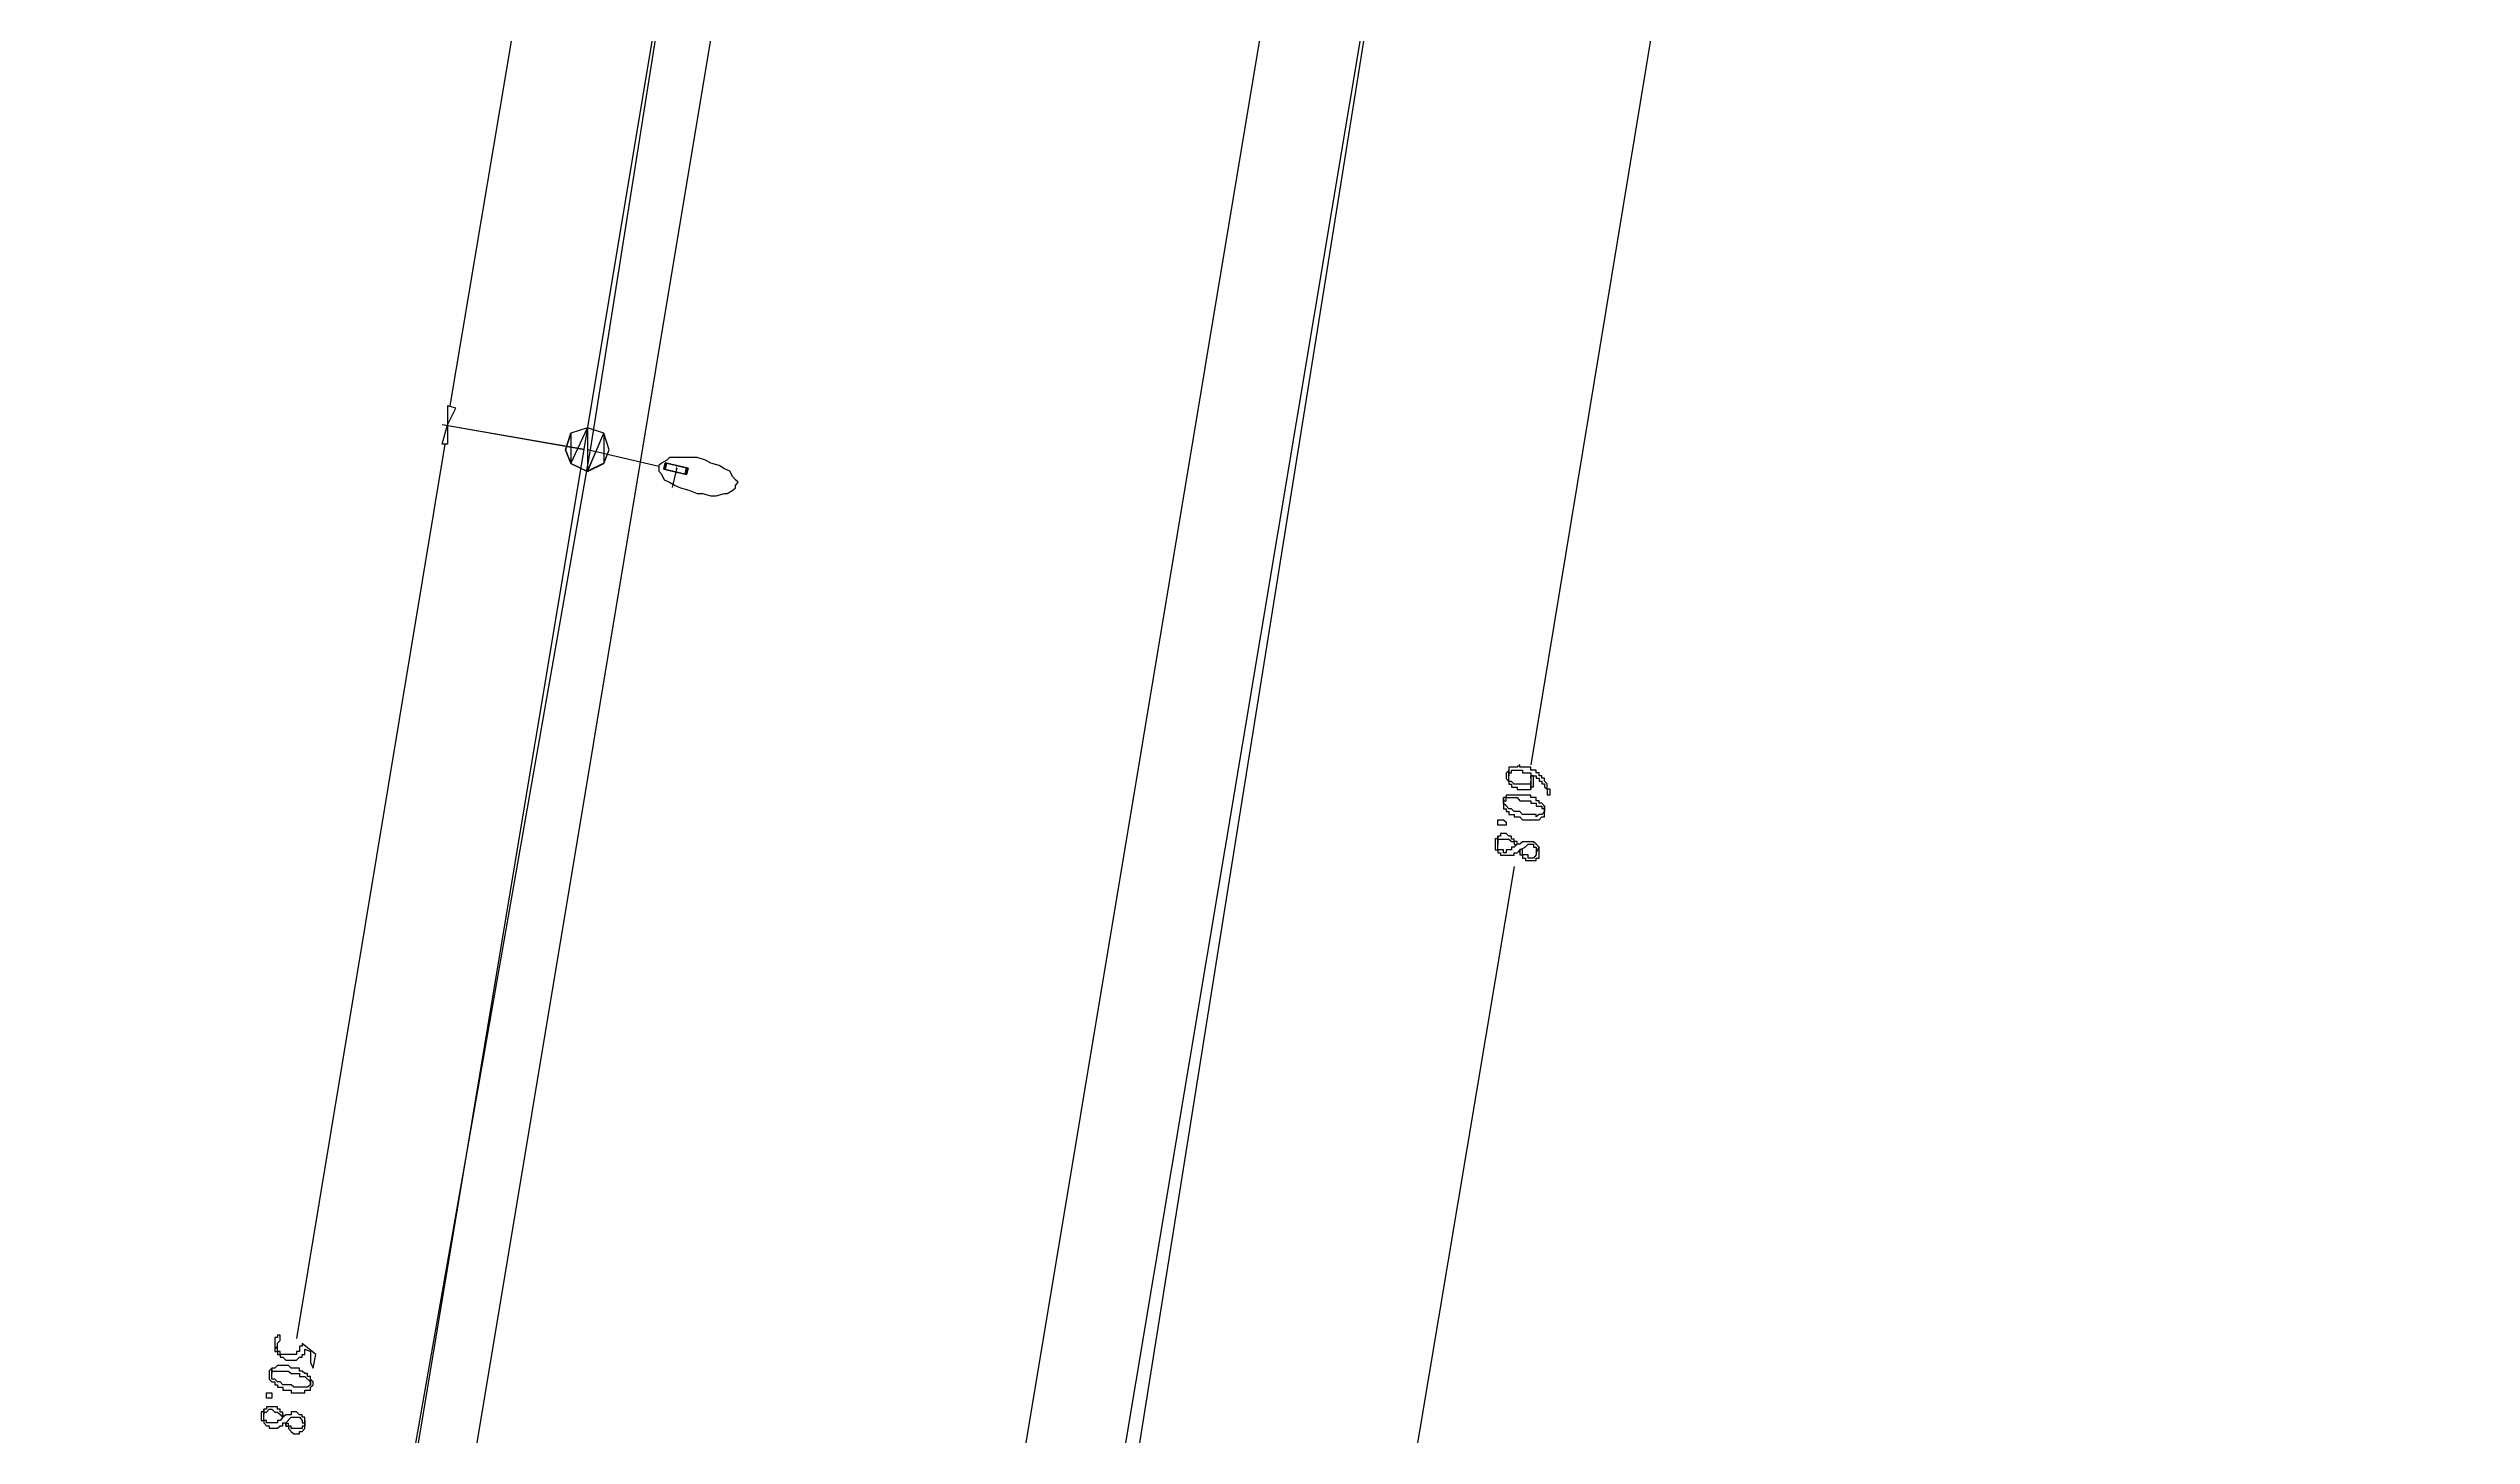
# Model space of a CAD drawing. Extents: x 212106 to 638151, y -1311344 to 1260505.
# Drawn here: x 403780 to 466885, y 1019837 to 1055961 of the extents above; entities that cross this region are included whole.
import ezdxf

# ---------------------------------------------------------------- set-up
doc = ezdxf.new("R2010")
doc.units = 0
doc.header["$MEASUREMENT"] = 0
for name, color, linetype in [('at_Entity', 7, 'Continuous'), ('DLXLUM01', 3, 'Continuous'), ('DLXLUMEX', 2, 'Continuous'), ('DLXSCENE', 7, 'Continuous')]:
    doc.layers.add(name, color=color, linetype=linetype)

# ---------------------------------------------------------------- blocks, each defined once
blk = doc.blocks.new('*U132')
for p, q in [((-260, 147), (-298, -18)), ((-298, -18), (-260, 147)), ((298, 18), (-260, 147)), ((-222, 138), (-260, 147)), ((-260, 147), (298, 18)), ((-260, 147), (-222, 138)), ((-222, 138), (-260, -27)), ((-260, -27), (-222, 138)), ((337, 10), (-222, 138)), ((-222, 138), (337, 10)), ((260, -147), (298, 18)), ((298, 18), (260, -147)), ((298, 18), (337, 10)), ((337, 10), (298, 18)), ((299, -156), (337, 10)), ((337, 10), (299, -156)), ((-298, -18), (260, -147)), ((260, -147), (-298, -18)), ((-298, -18), (-260, -27)), ((-260, -27), (-298, -18)), ((-260, -27), (299, -156)), ((299, -156), (-260, -27)), ((260, -147), (299, -156)), ((299, -156), (260, -147))]:
    blk.add_line(p, q)
at = {"color": 1}
blk.add_line((38, -9), (-74, -496), dxfattribs=at)
at = {"layer": 'DLXLUMEX', "color": 7}
blk.add_text('1', height=100, dxfattribs=at).set_placement((0, 0))
blk = doc.blocks.new('*U97')
for p, q in [((68171, 1068628), (59956, 1016917)), ((76800, 1006900), (81884, 1038632)), ((59956, 1016917), (51242, 967276)), ((72242, 978283), (76800, 1006900))]:
    blk.add_line(p, q)

msp = doc.modelspace()

# ---------------------------------------------------------------- linework, layer by layer
at = {"layer": 'at_Entity', "color": 4}
for p, q in [((465456, 1237080), (356316, 581961)), ((449884, 1229433), (342316, 583735))]:
    msp.add_line(p, q, dxfattribs=at)
at = {"layer": 'at_Entity', "color": 1}
for p, q in [((448385, 1229513), (340674, 583168)), ((466885, 1229375), (358388, 580248))]:
    msp.add_line(p, q, dxfattribs=at)
at = {"layer": 'at_Entity', "color": 0}
for p, q in [((414243, 1046652), (418243, 1070434)), ((447028, 1065448), (442385, 1037307)), ((414385, 1046591), (414172, 1046655)), ((414172, 1046655), (414172, 1046158)), ((414172, 1046158), (414385, 1046591)), ((417742, 1045506), (414029, 1046161)), ((417742, 1045513), (414029, 1046155)), ((414029, 1045657), (414172, 1046155)), ((414172, 1046155), (414172, 1045657)), ((417385, 1045941), (417242, 1045507)), ((417385, 1045941), (417242, 1045507)), ((417385, 1045941), (417242, 1045507)), ((417385, 1045941), (417242, 1045507)), ((417243, 1045512), (417386, 1045945)), ((417243, 1045512), (417386, 1045945)), ((417814, 1046085), (417385, 1045941)), ((417814, 1046085), (417385, 1045941)), ((417385, 1045154), (417814, 1046085)), ((417385, 1045154), (417814, 1046085)), ((417814, 1046085), (417385, 1045941)), ((417814, 1046085), (417385, 1045941)), ((417814, 1046085), (417385, 1045941)), ((417385, 1045154), (417814, 1046085)), ((417385, 1045154), (417814, 1046085)), ((417814, 1046085), (417385, 1045941)), ((417385, 1045941), (417385, 1045154)), ((417385, 1045941), (417385, 1045154)), ((417386, 1045945), (417386, 1045159)), ((417386, 1045945), (417386, 1045159)), ((418243, 1045941), (417814, 1046085)), ((418243, 1045941), (417814, 1046085)), ((417814, 1046085), (417814, 1044945)), ((417814, 1046085), (417814, 1044945)), ((418243, 1045941), (417814, 1046085)), ((418243, 1045941), (417814, 1046085)), ((418243, 1045941), (417814, 1046085)), ((417814, 1046085), (417814, 1044945)), ((417814, 1046085), (417814, 1044945)), ((418243, 1045941), (417814, 1046085)), ((417814, 1044945), (418243, 1045941)), ((417814, 1044945), (418243, 1045941)), ((417815, 1044950), (418243, 1045945)), ((417815, 1044950), (418243, 1045945)), ((418386, 1045512), (418243, 1045945)), ((418243, 1045945), (418243, 1045159)), ((418243, 1045945), (418243, 1045159)), ((418386, 1045512), (418243, 1045945)), ((418243, 1045945), (418243, 1045159)), ((418243, 1045945), (418243, 1045159)), ((418385, 1045507), (418243, 1045941)), ((418385, 1045507), (418243, 1045941)), ((418385, 1045507), (418243, 1045941)), ((418385, 1045507), (418243, 1045941)), ((414100, 1045657), (410242, 1022365)), ((414172, 1045657), (414029, 1045657)), ((417242, 1045507), (417385, 1045154)), ((417242, 1045507), (417385, 1045154)), ((417242, 1045507), (417385, 1045154)), ((417242, 1045507), (417385, 1045154)), ((417386, 1045159), (417243, 1045512)), ((417386, 1045159), (417243, 1045512)), ((417385, 1045154), (417814, 1044945)), ((417814, 1044945), (417385, 1045154)), ((417385, 1045154), (417814, 1044945)), ((417385, 1045154), (417814, 1044945)), ((417814, 1044945), (417385, 1045154)), ((417385, 1045154), (417814, 1044945)), ((417814, 1044945), (418243, 1045154)), ((417814, 1044945), (418243, 1045154)), ((417814, 1044945), (418243, 1045154)), ((417814, 1044945), (418243, 1045154)), ((417815, 1045515), (419672, 1045081)), ((418243, 1045159), (417815, 1044950)), ((418243, 1045159), (417815, 1044950)), ((418243, 1045159), (418386, 1045512)), ((418243, 1045159), (418386, 1045512)), ((418243, 1045154), (418385, 1045507)), ((418243, 1045154), (418385, 1045507)), ((418243, 1045154), (418385, 1045507)), ((418243, 1045154), (418385, 1045507)), ((419743, 1045161), (419672, 1045096)), ((419672, 1045096), (419672, 1045016)), ((419886, 1045241), (419743, 1045161)), ((419958, 1045305), (419886, 1045241)), ((420101, 1045305), (419958, 1045305)), ((420314, 1045305), (420101, 1045305)), ((420457, 1045305), (420314, 1045305)), ((420672, 1045305), (420457, 1045305)), ((420887, 1045241), (420672, 1045305)), ((421030, 1045161), (420887, 1045241)), ((421243, 1045096), (421030, 1045161)), ((421386, 1045016), (421243, 1045096)), ((417814, 1044945), (417814, 1044945)), ((417814, 1044945), (417814, 1044945)), ((417814, 1044945), (417814, 1044945)), ((419672, 1045016), (419672, 1044952)), ((419672, 1044952), (419743, 1044872)), ((419743, 1044872), (419815, 1044727)), ((419815, 1044727), (419958, 1044663)), ((419958, 1044663), (420101, 1044583)), ((420101, 1044583), (420243, 1044519)), ((420243, 1044519), (420457, 1044454)), ((420457, 1044454), (420672, 1044374)), ((421529, 1044952), (421386, 1045016)), ((421458, 1044374), (421601, 1044454)), ((421601, 1044807), (421529, 1044952)), ((421672, 1044727), (421601, 1044807)), ((421601, 1044454), (421672, 1044519)), ((421744, 1044663), (421672, 1044727)), ((421672, 1044583), (421744, 1044663)), ((421672, 1044519), (421672, 1044583)), ((421672, 1044583), (421672, 1044583)), ((420672, 1044374), (420815, 1044374)), ((420815, 1044374), (421030, 1044310)), ((421030, 1044310), (421173, 1044310)), ((421173, 1044310), (421386, 1044374)), ((421386, 1044374), (421458, 1044374)), ((441814, 1037155), (441742, 1037091)), ((441742, 1037091), (441742, 1037091)), ((441742, 1037091), (441742, 1037091)), ((441742, 1037091), (441742, 1037011)), ((441742, 1037011), (441742, 1037011)), ((441742, 1037011), (441742, 1037011)), ((441742, 1037011), (441742, 1036947)), ((441742, 1036947), (441742, 1036947)), ((441742, 1036947), (441814, 1036867)), ((441886, 1037243), (441814, 1037243)), ((441814, 1037243), (441814, 1037163)), ((441814, 1037163), (441814, 1037019)), ((441814, 1037011), (441814, 1037155)), ((441814, 1037155), (441814, 1037155)), ((441814, 1037155), (441814, 1037155)), ((441814, 1037019), (441814, 1037099)), ((441814, 1037099), (441814, 1037099)), ((441814, 1037099), (441886, 1037099)), ((441814, 1037019), (441814, 1037019)), ((441814, 1036947), (441814, 1037011)), ((441814, 1037011), (441814, 1037011)), ((441814, 1036867), (441814, 1036947)), ((441814, 1036947), (441814, 1036947)), ((441814, 1036947), (441814, 1036947)), ((441884, 1036867), (441814, 1036867)), ((441814, 1036867), (441814, 1036867)), ((441814, 1036867), (441814, 1036867)), ((441814, 1036867), (441814, 1036803)), ((441956, 1036803), (441884, 1036867)), ((441884, 1036867), (441884, 1036867)), ((441884, 1036867), (441884, 1036867)), ((441957, 1037243), (441886, 1037243)), ((441886, 1037243), (441886, 1037243)), ((441886, 1037243), (441886, 1037243)), ((441886, 1037099), (441886, 1037163)), ((441886, 1037163), (441957, 1037163)), ((441886, 1037099), (441886, 1037099)), ((441886, 1037099), (441886, 1037099)), ((442029, 1037243), (441957, 1037243)), ((441957, 1037243), (441957, 1037243)), ((441957, 1037163), (441957, 1037163)), ((441957, 1037163), (442029, 1037163)), ((442101, 1037307), (442029, 1037243)), ((442029, 1037243), (442029, 1037243)), ((442029, 1037243), (442029, 1037243)), ((442029, 1037163), (442029, 1037163)), ((442029, 1037163), (442029, 1037163)), ((442029, 1037163), (442101, 1037163)), ((442101, 1037243), (442101, 1037307)), ((442171, 1037243), (442101, 1037243)), ((442101, 1037163), (442101, 1037163)), ((442101, 1037163), (442171, 1037163)), ((442243, 1037243), (442171, 1037243)), ((442171, 1037243), (442171, 1037243)), ((442171, 1037163), (442171, 1037163)), ((442171, 1037163), (442171, 1037099)), ((442171, 1037099), (442243, 1037099)), ((442314, 1037243), (442243, 1037243)), ((442243, 1037243), (442243, 1037243)), ((442243, 1037099), (442243, 1037099)), ((442243, 1037099), (442243, 1037099)), ((442243, 1037099), (442314, 1037099)), ((442386, 1037243), (442314, 1037243)), ((442314, 1037243), (442314, 1037243)), ((442314, 1037099), (442386, 1037099)), ((442457, 1037015), (442385, 1037015)), ((442385, 1037015), (442385, 1036951)), ((442385, 1036951), (442385, 1036951)), ((442385, 1036951), (442385, 1036872)), ((442385, 1036872), (442385, 1036664)), ((442385, 1036659), (442385, 1036867)), ((442385, 1036867), (442385, 1036867)), ((442385, 1036867), (442385, 1036867)), ((442385, 1036867), (442385, 1036867)), ((442385, 1036867), (442385, 1036803)), ((442386, 1037163), (442386, 1037243)), ((442386, 1037243), (442386, 1037243)), ((442458, 1037163), (442386, 1037163)), ((442386, 1037099), (442386, 1037019)), ((442386, 1037019), (442386, 1037019)), ((442386, 1037019), (442386, 1037019)), ((442386, 1037019), (442386, 1036955)), ((442386, 1036955), (442386, 1037019)), ((442386, 1037019), (442386, 1037019)), ((442386, 1037019), (442458, 1037019)), ((442386, 1036955), (442386, 1036955)), ((442457, 1036951), (442457, 1037015)), ((442457, 1036872), (442457, 1036951)), ((442457, 1036951), (442457, 1036951)), ((442457, 1036951), (442457, 1036951)), ((442457, 1036808), (442457, 1036872)), ((442457, 1036872), (442457, 1036872)), ((442528, 1037163), (442458, 1037163)), ((442458, 1037163), (442458, 1037163)), ((442458, 1037019), (442458, 1037019)), ((442458, 1037019), (442528, 1037019)), ((442528, 1037099), (442528, 1037163)), ((442600, 1037099), (442528, 1037099)), ((442528, 1037099), (442528, 1037099)), ((442528, 1037019), (442528, 1036955)), ((442528, 1036955), (442528, 1036955)), ((442528, 1036955), (442600, 1036955)), ((442600, 1037019), (442600, 1037099)), ((442600, 1037099), (442600, 1037099)), ((442672, 1037019), (442600, 1037019)), ((442600, 1036955), (442600, 1036955)), ((442600, 1036955), (442600, 1036875)), ((442600, 1036875), (442672, 1036875)), ((442672, 1036955), (442672, 1037019)), ((442672, 1037019), (442672, 1037019)), ((442742, 1036955), (442672, 1036955)), ((442672, 1036875), (442672, 1036875)), ((442672, 1036875), (442672, 1036811)), ((442742, 1036875), (442742, 1036955)), ((442742, 1036955), (442742, 1036955)), ((442814, 1036811), (442742, 1036875)), ((442742, 1036875), (442742, 1036875)), ((441743, 1036451), (441671, 1036451)), ((441671, 1036451), (441671, 1036371)), ((441671, 1036381), (441671, 1036445)), ((441671, 1036445), (441671, 1036445)), ((441671, 1036445), (441671, 1036445)), ((441671, 1036445), (441671, 1036381)), ((441671, 1036301), (441671, 1036381)), ((441671, 1036381), (441671, 1036381)), ((441671, 1036381), (441671, 1036381)), ((441671, 1036381), (441671, 1036381)), ((441671, 1036381), (441671, 1036301)), ((441671, 1036371), (441671, 1036371)), ((441671, 1036371), (441671, 1036371)), ((441671, 1036371), (441743, 1036371)), ((441742, 1036237), (441671, 1036301)), ((441671, 1036301), (441671, 1036301)), ((441671, 1036301), (441671, 1036301)), ((441671, 1036301), (441671, 1036237)), ((441671, 1036237), (441671, 1036237)), ((441671, 1036237), (441671, 1036237)), ((441671, 1036237), (441671, 1036157)), ((441814, 1036157), (441742, 1036237)), ((441742, 1036237), (441742, 1036237)), ((441742, 1036237), (441742, 1036237)), ((441742, 1036237), (441742, 1036237)), ((441813, 1036515), (441743, 1036515)), ((441743, 1036515), (441743, 1036515)), ((441743, 1036515), (441743, 1036451)), ((441743, 1036371), (441743, 1036451)), ((441743, 1036451), (441813, 1036451)), ((441743, 1036371), (441743, 1036371)), ((441885, 1036515), (441813, 1036515)), ((441813, 1036515), (441813, 1036515)), ((441813, 1036451), (441813, 1036451)), ((441813, 1036451), (441813, 1036451)), ((441813, 1036451), (441885, 1036451)), ((441814, 1036803), (441884, 1036803)), ((441884, 1036803), (441884, 1036803)), ((441884, 1036803), (441884, 1036803)), ((441884, 1036803), (441884, 1036723)), ((441884, 1036723), (441956, 1036723)), ((441957, 1036515), (441885, 1036515)), ((441885, 1036515), (441885, 1036515)), ((441885, 1036515), (441885, 1036515)), ((441885, 1036451), (441885, 1036451)), ((441885, 1036451), (441957, 1036451)), ((442027, 1036803), (441956, 1036803)), ((441956, 1036803), (441956, 1036803)), ((441956, 1036723), (441956, 1036723)), ((441956, 1036723), (442027, 1036723)), ((442027, 1036515), (441957, 1036515)), ((441957, 1036515), (441957, 1036515)), ((441957, 1036451), (441957, 1036451)), ((441957, 1036451), (441957, 1036451)), ((441957, 1036451), (442027, 1036451)), ((442099, 1036803), (442027, 1036803)), ((442027, 1036803), (442027, 1036803)), ((442027, 1036803), (442027, 1036803)), ((442027, 1036723), (442027, 1036659)), ((442027, 1036659), (442027, 1036659)), ((442027, 1036659), (442099, 1036659)), ((442099, 1036515), (442027, 1036515)), ((442027, 1036515), (442027, 1036515)), ((442027, 1036451), (442027, 1036451)), ((442027, 1036451), (442099, 1036371)), ((442171, 1036803), (442099, 1036803)), ((442099, 1036803), (442099, 1036803)), ((442099, 1036659), (442099, 1036659)), ((442099, 1036659), (442171, 1036659)), ((442171, 1036515), (442099, 1036515)), ((442099, 1036515), (442099, 1036515)), ((442099, 1036371), (442099, 1036371)), ((442099, 1036371), (442171, 1036371)), ((442241, 1036803), (442171, 1036803)), ((442171, 1036803), (442171, 1036803)), ((442171, 1036659), (442171, 1036659)), ((442171, 1036659), (442241, 1036659)), ((442242, 1036515), (442171, 1036515)), ((442171, 1036515), (442171, 1036515)), ((442171, 1036371), (442171, 1036371)), ((442171, 1036371), (442242, 1036371)), ((442313, 1036803), (442241, 1036803)), ((442241, 1036803), (442241, 1036803)), ((442241, 1036803), (442241, 1036803)), ((442241, 1036659), (442241, 1036659)), ((442241, 1036659), (442313, 1036659)), ((442314, 1036515), (442242, 1036515)), ((442242, 1036515), (442242, 1036515)), ((442242, 1036371), (442242, 1036371)), ((442242, 1036371), (442314, 1036371)), ((442385, 1036803), (442313, 1036803)), ((442313, 1036803), (442313, 1036803)), ((442313, 1036659), (442313, 1036659)), ((442313, 1036659), (442313, 1036659)), ((442313, 1036659), (442385, 1036659)), ((442386, 1036515), (442314, 1036515)), ((442314, 1036515), (442314, 1036515)), ((442314, 1036371), (442314, 1036371)), ((442314, 1036371), (442386, 1036371)), ((442385, 1036664), (442385, 1036728)), ((442385, 1036728), (442385, 1036728)), ((442385, 1036728), (442457, 1036728)), ((442386, 1036451), (442386, 1036515)), ((442456, 1036451), (442386, 1036451)), ((442386, 1036451), (442386, 1036451)), ((442386, 1036371), (442386, 1036307)), ((442386, 1036307), (442386, 1036307)), ((442386, 1036307), (442456, 1036307)), ((442528, 1036451), (442456, 1036451)), ((442456, 1036451), (442456, 1036451)), ((442456, 1036307), (442456, 1036307)), ((442456, 1036307), (442528, 1036307)), ((442457, 1036728), (442457, 1036808)), ((442457, 1036808), (442457, 1036808)), ((442457, 1036808), (442457, 1036808)), ((442528, 1036371), (442528, 1036451)), ((442600, 1036371), (442528, 1036371)), ((442528, 1036371), (442528, 1036371)), ((442528, 1036371), (442528, 1036371)), ((442528, 1036307), (442528, 1036227)), ((442528, 1036227), (442600, 1036227)), ((442600, 1036307), (442600, 1036371)), ((442670, 1036307), (442600, 1036307)), ((442600, 1036227), (442600, 1036227)), ((442600, 1036227), (442670, 1036227)), ((442742, 1036227), (442670, 1036307)), ((442670, 1036307), (442670, 1036307)), ((442670, 1036307), (442670, 1036307)), ((442670, 1036227), (442670, 1036163)), ((442672, 1036811), (442742, 1036811)), ((442742, 1036811), (442742, 1036811)), ((442742, 1036811), (442742, 1036811)), ((442742, 1036811), (442742, 1036731)), ((442742, 1036731), (442742, 1036731)), ((442742, 1036731), (442814, 1036667)), ((442742, 1036227), (442742, 1036227)), ((442742, 1036083), (442742, 1036227)), ((442743, 1036157), (442743, 1036237)), ((442743, 1036237), (442743, 1036093)), ((442814, 1036731), (442814, 1036811)), ((442814, 1036811), (442814, 1036811)), ((442814, 1036811), (442814, 1036811)), ((442814, 1036667), (442814, 1036731)), ((442814, 1036731), (442814, 1036731)), ((442814, 1036731), (442814, 1036731)), ((442886, 1036667), (442814, 1036667)), ((442814, 1036667), (442814, 1036667)), ((442814, 1036667), (442814, 1036667)), ((442814, 1036667), (442814, 1036587)), ((442814, 1036587), (442814, 1036587)), ((442814, 1036587), (442814, 1036587)), ((442814, 1036587), (442814, 1036523)), ((442814, 1036523), (442886, 1036523)), ((442814, 1036523), (442814, 1036523)), ((442814, 1036523), (442814, 1036523)), ((442886, 1036587), (442886, 1036667)), ((442886, 1036523), (442886, 1036587)), ((442886, 1036587), (442886, 1036587)), ((442886, 1036523), (442886, 1036523)), ((441529, 1035811), (441529, 1035875)), ((441529, 1035875), (441599, 1035875)), ((441529, 1035731), (441529, 1035811)), ((441529, 1035811), (441529, 1035811)), ((441529, 1035811), (441529, 1035811)), ((441599, 1035731), (441529, 1035731)), ((441599, 1035875), (441599, 1035875)), ((441599, 1035875), (441599, 1035875)), ((441599, 1035875), (441671, 1035875)), ((441671, 1035731), (441599, 1035731)), ((441599, 1035731), (441599, 1035731)), ((441599, 1035731), (441599, 1035731)), ((441599, 1035731), (441599, 1035731)), ((441671, 1036157), (441671, 1036157)), ((441671, 1036157), (441742, 1036157)), ((441671, 1035875), (441671, 1035875)), ((441671, 1035875), (441671, 1035875)), ((441671, 1035875), (441671, 1035875)), ((441671, 1035875), (441743, 1035811)), ((441743, 1035731), (441671, 1035731)), ((441671, 1035731), (441671, 1035731)), ((441671, 1035731), (441671, 1035731)), ((441742, 1036157), (441742, 1036093)), ((441742, 1036093), (441742, 1036093)), ((441742, 1036093), (441814, 1036093)), ((441743, 1035811), (441743, 1035731)), ((441743, 1035811), (441743, 1035811)), ((441743, 1035811), (441743, 1035811)), ((441743, 1035811), (441743, 1035811)), ((441743, 1035811), (441743, 1035811)), ((441743, 1035811), (441743, 1035811)), ((441886, 1036157), (441814, 1036157)), ((441814, 1036157), (441814, 1036157)), ((441814, 1036157), (441814, 1036157)), ((441814, 1036093), (441814, 1036093)), ((441814, 1036093), (441814, 1036013)), ((441814, 1036013), (441814, 1036013)), ((441814, 1036013), (441886, 1036013)), ((441956, 1036093), (441886, 1036157)), ((441886, 1036157), (441886, 1036157)), ((441886, 1036157), (441886, 1036157)), ((441886, 1036013), (441886, 1036013)), ((441886, 1036013), (441956, 1036013)), ((442028, 1036093), (441956, 1036093)), ((441956, 1036093), (441956, 1036093)), ((441956, 1036013), (441956, 1035949)), ((441956, 1035949), (441956, 1035949)), ((441956, 1035949), (442028, 1035949)), ((442100, 1036093), (442028, 1036093)), ((442028, 1036093), (442028, 1036093)), ((442028, 1035949), (442028, 1035949)), ((442028, 1035949), (442100, 1035949)), ((442170, 1036013), (442100, 1036093)), ((442100, 1036093), (442100, 1036093)), ((442100, 1035949), (442100, 1035949)), ((442100, 1035949), (442170, 1035869)), ((442242, 1036013), (442170, 1036013)), ((442170, 1036013), (442170, 1036013)), ((442170, 1035869), (442170, 1035869)), ((442170, 1035869), (442170, 1035869)), ((442170, 1035869), (442242, 1035869)), ((442314, 1036013), (442242, 1036013)), ((442242, 1036013), (442242, 1036013)), ((442242, 1035869), (442242, 1035869)), ((442242, 1035869), (442314, 1035869)), ((442385, 1036013), (442314, 1036013)), ((442314, 1036013), (442314, 1036013)), ((442314, 1035869), (442314, 1035869)), ((442314, 1035869), (442385, 1035869)), ((442457, 1036013), (442385, 1036013)), ((442385, 1036013), (442385, 1036013)), ((442385, 1035869), (442385, 1035869)), ((442385, 1035869), (442457, 1035869)), ((442528, 1036013), (442457, 1036013)), ((442457, 1036013), (442457, 1036013)), ((442457, 1035869), (442457, 1035869)), ((442457, 1035869), (442528, 1035869)), ((442599, 1036013), (442528, 1035949)), ((442528, 1035949), (442528, 1036013)), ((442528, 1035949), (442528, 1035949)), ((442528, 1035869), (442528, 1035869)), ((442528, 1035869), (442528, 1035869)), ((442528, 1035869), (442599, 1035869)), ((442671, 1036013), (442599, 1036013)), ((442599, 1036013), (442599, 1036013)), ((442599, 1035869), (442671, 1035949)), ((442599, 1035869), (442599, 1035869)), ((442599, 1035869), (442599, 1035869)), ((442670, 1036163), (442670, 1036163)), ((442670, 1036163), (442670, 1036163)), ((442670, 1036163), (442742, 1036163)), ((442743, 1036093), (442671, 1036013)), ((442671, 1036013), (442671, 1036013)), ((442671, 1036013), (442671, 1036013)), ((442671, 1036013), (442671, 1036013)), ((442671, 1035949), (442671, 1035949)), ((442671, 1035949), (442671, 1035949)), ((442671, 1035949), (442743, 1035949)), ((442742, 1036163), (442742, 1036083)), ((442742, 1036083), (442742, 1036083)), ((442743, 1036093), (442743, 1036157)), ((442743, 1036157), (442743, 1036157)), ((442743, 1036093), (442743, 1036093)), ((442743, 1036093), (442743, 1036093)), ((442743, 1036013), (442743, 1036093)), ((442743, 1035949), (442743, 1036013)), ((442743, 1036013), (442743, 1036013)), ((442743, 1036013), (442743, 1036013)), ((441528, 1035380), (441456, 1035380)), ((441456, 1035380), (441456, 1035380)), ((441456, 1035380), (441456, 1035300)), ((441456, 1035300), (441456, 1035300)), ((441456, 1035300), (441456, 1035236)), ((441456, 1035236), (441456, 1035236)), ((441456, 1035236), (441456, 1035236)), ((441456, 1035236), (441456, 1035156)), ((441456, 1035156), (441456, 1035156)), ((441456, 1035156), (441456, 1035092)), ((441456, 1035092), (441456, 1035092)), ((441456, 1035092), (441528, 1035092)), ((441599, 1035450), (441527, 1035450)), ((441527, 1035450), (441527, 1035450)), ((441527, 1035450), (441527, 1035450)), ((441527, 1035450), (441527, 1035226)), ((441527, 1035306), (441527, 1035370)), ((441527, 1035370), (441527, 1035370)), ((441527, 1035370), (441599, 1035370)), ((441527, 1035226), (441527, 1035306)), ((441527, 1035306), (441527, 1035306)), ((441527, 1035226), (441527, 1035226)), ((441528, 1035236), (441528, 1035444)), ((441528, 1035444), (441528, 1035380)), ((441528, 1035156), (441528, 1035236)), ((441528, 1035236), (441528, 1035236)), ((441528, 1035236), (441528, 1035236)), ((441528, 1035092), (441528, 1035156)), ((441528, 1035156), (441528, 1035156)), ((441528, 1035156), (441528, 1035156)), ((441600, 1035092), (441528, 1035092)), ((441528, 1035092), (441528, 1035012)), ((441528, 1035012), (441528, 1035012)), ((441528, 1035012), (441600, 1035012)), ((441671, 1035514), (441599, 1035514)), ((441599, 1035514), (441599, 1035450)), ((441599, 1035450), (441599, 1035450)), ((441599, 1035370), (441599, 1035370)), ((441599, 1035370), (441599, 1035370)), ((441599, 1035370), (441671, 1035370)), ((441672, 1035092), (441600, 1035092)), ((441600, 1035092), (441600, 1035092)), ((441600, 1035012), (441600, 1034948)), ((441600, 1034948), (441600, 1034948)), ((441600, 1034948), (441672, 1034948)), ((441741, 1035514), (441671, 1035514)), ((441671, 1035514), (441671, 1035514)), ((441671, 1035370), (441671, 1035370)), ((441671, 1035370), (441741, 1035370)), ((441672, 1035012), (441672, 1035092)), ((441672, 1035092), (441672, 1035092)), ((441742, 1035012), (441672, 1035012)), ((441672, 1034948), (441672, 1034948)), ((441672, 1034948), (441742, 1034948)), ((441813, 1035450), (441741, 1035514)), ((441741, 1035514), (441741, 1035514)), ((441741, 1035514), (441741, 1035514)), ((441741, 1035370), (441741, 1035370)), ((441741, 1035370), (441741, 1035370)), ((441741, 1035370), (441813, 1035370)), ((441814, 1035092), (441742, 1035092)), ((441742, 1035092), (441742, 1035092)), ((441742, 1035092), (441742, 1035092)), ((441742, 1035092), (441742, 1035012)), ((441742, 1034948), (441742, 1034948)), ((441742, 1034948), (441814, 1034948)), ((441885, 1035450), (441813, 1035450)), ((441813, 1035450), (441813, 1035450)), ((441813, 1035370), (441813, 1035370)), ((441813, 1035370), (441885, 1035306)), ((441886, 1035092), (441814, 1035092)), ((441814, 1035092), (441814, 1035092)), ((441814, 1035092), (441814, 1035092)), ((441814, 1034948), (441814, 1034948)), ((441814, 1034948), (441814, 1034948)), ((441814, 1034948), (441886, 1034948)), ((441885, 1035370), (441885, 1035450)), ((441885, 1035450), (441885, 1035450)), ((441956, 1035370), (441885, 1035370)), ((441885, 1035306), (441885, 1035306)), ((441885, 1035306), (441885, 1035306)), ((441885, 1035306), (441956, 1035306)), ((441956, 1035156), (441886, 1035156)), ((441886, 1035156), (441886, 1035092)), ((441886, 1035092), (441886, 1035092)), ((441886, 1034948), (441886, 1034948)), ((441886, 1034948), (441886, 1034948)), ((441886, 1034948), (441956, 1034948)), ((441956, 1035306), (441956, 1035370)), ((441956, 1035370), (441956, 1035370)), ((441956, 1035370), (441956, 1035370)), ((442028, 1035306), (441956, 1035306)), ((441956, 1035306), (441956, 1035226)), ((442028, 1035236), (441956, 1035156)), ((441956, 1035226), (441956, 1035226)), ((441956, 1035226), (442028, 1035226)), ((441956, 1035156), (441956, 1035156)), ((441956, 1034948), (441956, 1035012)), ((441956, 1035012), (441956, 1035012)), ((441956, 1035012), (442028, 1035012)), ((442028, 1035226), (442028, 1035306)), ((442100, 1035236), (442028, 1035236)), ((442028, 1035236), (442028, 1035236)), ((442028, 1035236), (442028, 1035236)), ((442028, 1035226), (442028, 1035226)), ((442028, 1035012), (442100, 1035092)), ((442028, 1035012), (442028, 1035012)), ((442170, 1035300), (442100, 1035236)), ((442100, 1035236), (442100, 1035236)), ((442100, 1035092), (442242, 1035156)), ((442100, 1035092), (442100, 1035092)), ((442100, 1035092), (442100, 1035012)), ((442100, 1035012), (442100, 1035092)), ((442171, 1035100), (442101, 1035100)), ((442101, 1035100), (442101, 1035020)), ((442101, 1035020), (442101, 1035020)), ((442101, 1035020), (442101, 1034957)), ((442101, 1034957), (442171, 1034957)), ((442242, 1035300), (442170, 1035300)), ((442170, 1035300), (442170, 1035300)), ((442170, 1035300), (442170, 1035300)), ((442171, 1035020), (442171, 1035100)), ((442171, 1034957), (442171, 1035020)), ((442171, 1035020), (442171, 1035020)), ((442243, 1034957), (442171, 1034957)), ((442171, 1034957), (442171, 1034877)), ((442314, 1035300), (442242, 1035300)), ((442242, 1035300), (442242, 1035300)), ((442242, 1035300), (442242, 1035300)), ((442242, 1035300), (442242, 1035300)), ((442242, 1035156), (442314, 1035236)), ((442242, 1035156), (442242, 1035156)), ((442242, 1035156), (442242, 1035156)), ((442315, 1034957), (442243, 1034957)), ((442243, 1034957), (442243, 1034957)), ((442243, 1034957), (442243, 1034957)), ((442385, 1035300), (442314, 1035300)), ((442314, 1035300), (442314, 1035300)), ((442314, 1035236), (442314, 1035236)), ((442314, 1035236), (442314, 1035236)), ((442314, 1035236), (442385, 1035236)), ((442315, 1034877), (442315, 1034957)), ((442457, 1035300), (442385, 1035300)), ((442385, 1035300), (442385, 1035300)), ((442385, 1035300), (442385, 1035300)), ((442385, 1035236), (442385, 1035236)), ((442385, 1035236), (442457, 1035236)), ((442528, 1035236), (442457, 1035300)), ((442457, 1035300), (442457, 1035300)), ((442457, 1035236), (442457, 1035156)), ((442457, 1035156), (442528, 1035156)), ((442529, 1034957), (442457, 1034877)), ((442599, 1035156), (442528, 1035236)), ((442528, 1035236), (442528, 1035236)), ((442528, 1035236), (442528, 1035236)), ((442528, 1035236), (442528, 1035236)), ((442528, 1035156), (442528, 1035156)), ((442528, 1035156), (442528, 1035092)), ((442528, 1035012), (442599, 1035156)), ((442528, 1035092), (442528, 1035092)), ((442528, 1035092), (442528, 1035092)), ((442528, 1035092), (442528, 1035012)), ((442528, 1035012), (442528, 1035012)), ((442599, 1035164), (442529, 1035020)), ((442529, 1035020), (442529, 1035020)), ((442529, 1035020), (442529, 1034957)), ((442529, 1034957), (442529, 1034957)), ((442529, 1034957), (442529, 1034957)), ((442599, 1035100), (442599, 1035164)), ((442599, 1035020), (442599, 1035100)), ((442599, 1035100), (442599, 1035100)), ((442599, 1035100), (442599, 1035100)), ((442599, 1035020), (442599, 1035020)), ((442599, 1034957), (442599, 1035020)), ((442599, 1034877), (442599, 1034957)), ((442599, 1034957), (442599, 1034957)), ((437243, 1006513), (441957, 1034653)), ((442171, 1034877), (442171, 1034877)), ((442171, 1034877), (442171, 1034877)), ((442171, 1034877), (442171, 1034877)), ((442171, 1034877), (442243, 1034877)), ((442243, 1034877), (442243, 1034813)), ((442243, 1034813), (442315, 1034813)), ((442385, 1034877), (442315, 1034877)), ((442315, 1034877), (442315, 1034877)), ((442315, 1034813), (442315, 1034813)), ((442315, 1034813), (442315, 1034813)), ((442315, 1034813), (442385, 1034813)), ((442457, 1034877), (442385, 1034877)), ((442385, 1034877), (442385, 1034877)), ((442385, 1034813), (442385, 1034813)), ((442385, 1034813), (442457, 1034813)), ((442457, 1034877), (442457, 1034877)), ((442457, 1034877), (442457, 1034877)), ((442457, 1034813), (442457, 1034813)), ((442457, 1034813), (442457, 1034813)), ((442457, 1034813), (442529, 1034813)), ((442529, 1034813), (442529, 1034877)), ((442529, 1034877), (442529, 1034877)), ((442529, 1034877), (442529, 1034877)), ((442529, 1034877), (442599, 1034877)), ((409743, 1022387), (409672, 1022387)), ((409672, 1022387), (409672, 1022387)), ((409672, 1022387), (409672, 1022387)), ((409672, 1022387), (409672, 1022308)), ((409815, 1022451), (409743, 1022451)), ((409743, 1022451), (409743, 1022451)), ((409743, 1022451), (409743, 1022387)), ((409815, 1022387), (409815, 1022451)), ((409815, 1022387), (409815, 1022387)), ((409815, 1022387), (409815, 1022387)), ((409815, 1022308), (409815, 1022387)), ((409743, 1022166), (409671, 1022086)), ((409671, 1022086), (409671, 1022023)), ((409671, 1022023), (409743, 1022023)), ((409672, 1022308), (409672, 1022308)), ((409672, 1022308), (409672, 1022244)), ((409672, 1022244), (409672, 1022244)), ((409672, 1022244), (409672, 1022244)), ((409672, 1022244), (409672, 1022164)), ((409672, 1022164), (409672, 1022164)), ((409672, 1022164), (409672, 1022101)), ((409672, 1022101), (409743, 1022164)), ((409672, 1022101), (409672, 1022101)), ((409672, 1022101), (409672, 1022101)), ((409743, 1022244), (409815, 1022308)), ((409743, 1022164), (409743, 1022244)), ((409743, 1022244), (409743, 1022244)), ((409743, 1022244), (409743, 1022244)), ((409743, 1022086), (409743, 1022166)), ((409743, 1022166), (409743, 1022166)), ((409743, 1022166), (409743, 1022166)), ((409743, 1022164), (409743, 1022164)), ((409743, 1022023), (409743, 1022086)), ((409743, 1022086), (409743, 1022086)), ((409815, 1022023), (409743, 1022023)), ((409743, 1022023), (409743, 1022023)), ((409743, 1022023), (409743, 1022023)), ((409743, 1022023), (409743, 1021943)), ((409743, 1021943), (409743, 1021943)), ((409743, 1021943), (409815, 1021943)), ((409815, 1022308), (409815, 1022308)), ((409815, 1022308), (409815, 1022308)), ((409815, 1022308), (409815, 1022308)), ((409815, 1021943), (409815, 1022023)), ((409886, 1021943), (409815, 1021943)), ((409815, 1021943), (409815, 1021943)), ((409815, 1021943), (409815, 1021880)), ((409815, 1021880), (409815, 1021880)), ((409815, 1021880), (409886, 1021880)), ((409958, 1021943), (409886, 1021943)), ((409886, 1021943), (409886, 1021943)), ((409886, 1021880), (409886, 1021880)), ((409886, 1021880), (409886, 1021880)), ((409886, 1021880), (409958, 1021800)), ((410029, 1021943), (409958, 1021943)), ((409958, 1021943), (409958, 1021943)), ((409958, 1021800), (409958, 1021800)), ((409958, 1021800), (410029, 1021800)), ((410101, 1021943), (410029, 1021943)), ((410029, 1021943), (410029, 1021943)), ((410029, 1021943), (410029, 1021943)), ((410029, 1021800), (410029, 1021800)), ((410029, 1021800), (410101, 1021800)), ((410172, 1021943), (410101, 1021943)), ((410101, 1021943), (410101, 1021943)), ((410101, 1021943), (410101, 1021943)), ((410101, 1021800), (410101, 1021800)), ((410101, 1021800), (410101, 1021800)), ((410101, 1021800), (410172, 1021800)), ((410242, 1021943), (410172, 1021943)), ((410172, 1021943), (410172, 1021943)), ((410172, 1021800), (410172, 1021800)), ((410172, 1021800), (410242, 1021800)), ((410314, 1022023), (410242, 1022023)), ((410242, 1022023), (410242, 1022023)), ((410242, 1022023), (410242, 1022023)), ((410242, 1022023), (410242, 1021943)), ((410242, 1021800), (410314, 1021880)), ((410242, 1021800), (410242, 1021800)), ((410242, 1021800), (410242, 1021800)), ((410386, 1022166), (410314, 1022166)), ((410314, 1022166), (410314, 1022166)), ((410314, 1022166), (410314, 1022086)), ((410314, 1022086), (410314, 1022086)), ((410314, 1022086), (410314, 1022086)), ((410314, 1022086), (410314, 1022023)), ((410314, 1021880), (410314, 1021880)), ((410314, 1021880), (410314, 1021880)), ((410314, 1021880), (410386, 1021880)), ((410743, 1021943), (410386, 1022230)), ((410386, 1022230), (410386, 1022230)), ((410386, 1022230), (410386, 1022166)), ((410386, 1021880), (410386, 1021943)), ((410386, 1021943), (410386, 1021943)), ((410386, 1021943), (410386, 1021943)), ((410386, 1021943), (410457, 1021943)), ((410457, 1022023), (410457, 1022086)), ((410457, 1022086), (410457, 1022086)), ((410457, 1022086), (410600, 1022023)), ((410457, 1021943), (410457, 1022023)), ((410457, 1022023), (410457, 1022023)), ((410600, 1022023), (410600, 1021736)), ((410600, 1021736), (410672, 1021593)), ((410672, 1021593), (410743, 1021943)), ((409601, 1021589), (409529, 1021526)), ((409529, 1021526), (409529, 1021526)), ((409529, 1021526), (409529, 1021526)), ((409529, 1021526), (409529, 1021446)), ((409529, 1021446), (409529, 1021446)), ((409529, 1021446), (409529, 1021446)), ((409529, 1021446), (409529, 1021446)), ((409529, 1021446), (409529, 1021382)), ((409529, 1021382), (409529, 1021382)), ((409529, 1021382), (409529, 1021303)), ((409529, 1021303), (409529, 1021303)), ((409529, 1021303), (409529, 1021303)), ((409529, 1021303), (409601, 1021239)), ((409671, 1021595), (409600, 1021595)), ((409600, 1021595), (409600, 1021595)), ((409600, 1021595), (409600, 1021595)), ((409600, 1021595), (409600, 1021452)), ((409600, 1021452), (409600, 1021516)), ((409600, 1021516), (409600, 1021516)), ((409600, 1021516), (409671, 1021516)), ((409600, 1021452), (409600, 1021452)), ((409600, 1021452), (409600, 1021452)), ((409601, 1021446), (409601, 1021589)), ((409601, 1021382), (409601, 1021446)), ((409601, 1021446), (409601, 1021446)), ((409601, 1021303), (409601, 1021382)), ((409601, 1021382), (409601, 1021382)), ((409601, 1021382), (409601, 1021382)), ((409673, 1021303), (409601, 1021303)), ((409601, 1021303), (409601, 1021303)), ((409601, 1021239), (409601, 1021239)), ((409601, 1021239), (409601, 1021239)), ((409601, 1021239), (409673, 1021239)), ((409743, 1021659), (409671, 1021595)), ((409671, 1021595), (409671, 1021595)), ((409671, 1021516), (409671, 1021516)), ((409671, 1021516), (409671, 1021516)), ((409671, 1021516), (409743, 1021516)), ((409744, 1021239), (409673, 1021303)), ((409673, 1021303), (409673, 1021303)), ((409673, 1021239), (409673, 1021160)), ((409673, 1021160), (409673, 1021160)), ((409673, 1021160), (409744, 1021160)), ((409814, 1021659), (409743, 1021659)), ((409743, 1021659), (409743, 1021659)), ((409743, 1021659), (409743, 1021659)), ((409743, 1021516), (409743, 1021516)), ((409743, 1021516), (409743, 1021516)), ((409743, 1021516), (409814, 1021516)), ((409816, 1021239), (409744, 1021239)), ((409744, 1021239), (409744, 1021239)), ((409744, 1021239), (409744, 1021239)), ((409744, 1021160), (409744, 1021160)), ((409744, 1021160), (409744, 1021096)), ((409744, 1021096), (409744, 1021096)), ((409744, 1021096), (409816, 1021096)), ((409886, 1021659), (409814, 1021659)), ((409814, 1021659), (409814, 1021659)), ((409814, 1021516), (409814, 1021516)), ((409814, 1021516), (409886, 1021516)), ((409886, 1021160), (409816, 1021239)), ((409816, 1021239), (409816, 1021239)), ((409816, 1021239), (409816, 1021239)), ((409816, 1021096), (409816, 1021096)), ((409816, 1021096), (409886, 1021096)), ((409957, 1021659), (409886, 1021659)), ((409886, 1021659), (409886, 1021659)), ((409886, 1021659), (409886, 1021659)), ((409886, 1021516), (409886, 1021516)), ((409886, 1021516), (409957, 1021516)), ((409957, 1021160), (409886, 1021160)), ((409886, 1021160), (409886, 1021160)), ((409886, 1021096), (409886, 1021017)), ((410029, 1021659), (409957, 1021659)), ((409957, 1021659), (409957, 1021659)), ((409957, 1021516), (409957, 1021516)), ((409957, 1021516), (410029, 1021516)), ((410029, 1021160), (409957, 1021160)), ((409957, 1021160), (409957, 1021160)), ((410101, 1021595), (410029, 1021659)), ((410029, 1021659), (410029, 1021659)), ((410029, 1021516), (410029, 1021516)), ((410029, 1021516), (410101, 1021452)), ((410100, 1021160), (410029, 1021160)), ((410029, 1021160), (410029, 1021160)), ((410172, 1021096), (410100, 1021160)), ((410172, 1021595), (410101, 1021595)), ((410101, 1021595), (410101, 1021595)), ((410101, 1021452), (410101, 1021452)), ((410101, 1021452), (410101, 1021452)), ((410101, 1021452), (410172, 1021452)), ((410244, 1021595), (410172, 1021595)), ((410172, 1021595), (410172, 1021595)), ((410172, 1021452), (410172, 1021452)), ((410172, 1021452), (410244, 1021452)), ((410243, 1021096), (410172, 1021096)), ((410172, 1021096), (410172, 1021096)), ((410315, 1021096), (410243, 1021096)), ((410243, 1021096), (410243, 1021096)), ((410243, 1021096), (410243, 1021096)), ((410315, 1021595), (410244, 1021595)), ((410244, 1021595), (410244, 1021595)), ((410244, 1021452), (410244, 1021452)), ((410244, 1021452), (410315, 1021452)), ((410315, 1021516), (410315, 1021595)), ((410387, 1021516), (410315, 1021516)), ((410315, 1021452), (410315, 1021373)), ((410315, 1021373), (410387, 1021373)), ((410387, 1021096), (410315, 1021096)), ((410315, 1021096), (410315, 1021096)), ((410457, 1021452), (410387, 1021516)), ((410387, 1021516), (410387, 1021516)), ((410387, 1021516), (410387, 1021516)), ((410387, 1021373), (410387, 1021373)), ((410387, 1021373), (410457, 1021373)), ((410458, 1021096), (410387, 1021096)), ((410387, 1021096), (410387, 1021096)), ((410387, 1021096), (410387, 1021096)), ((410528, 1021452), (410457, 1021452)), ((410457, 1021452), (410457, 1021452)), ((410457, 1021452), (410457, 1021452)), ((410457, 1021373), (410457, 1021373)), ((410457, 1021373), (410528, 1021309)), ((410530, 1021096), (410458, 1021096)), ((410458, 1021096), (410458, 1021096)), ((410528, 1021373), (410528, 1021452)), ((410528, 1021452), (410528, 1021452)), ((410600, 1021373), (410528, 1021373)), ((410528, 1021309), (410528, 1021309)), ((410528, 1021309), (410528, 1021309)), ((410528, 1021309), (410528, 1021309)), ((410528, 1021309), (410600, 1021230)), ((410601, 1021160), (410530, 1021096)), ((410530, 1021096), (410530, 1021096)), ((410530, 1021096), (410530, 1021096)), ((410600, 1021309), (410600, 1021373)), ((410600, 1021373), (410600, 1021373)), ((410600, 1021166), (410600, 1021309)), ((410600, 1021230), (410600, 1021230)), ((410600, 1021230), (410600, 1021230)), ((410600, 1021230), (410600, 1021166)), ((410671, 1021239), (410601, 1021303)), ((410601, 1021303), (410601, 1021303)), ((410601, 1021303), (410601, 1021160)), ((410601, 1021160), (410601, 1021160)), ((410601, 1021160), (410601, 1021160)), ((410601, 1021096), (410671, 1021160)), ((410601, 1021017), (410601, 1021096)), ((410601, 1021096), (410601, 1021096)), ((410601, 1021096), (410601, 1021096)), ((410671, 1021160), (410671, 1021239)), ((410671, 1021239), (410671, 1021239)), ((410671, 1021160), (410671, 1021160)), ((409386, 1020454), (409315, 1020454)), ((409315, 1020454), (409315, 1020375)), ((409386, 1020375), (409386, 1020518)), ((409386, 1020518), (409386, 1020518)), ((409386, 1020518), (409386, 1020454)), ((409386, 1020454), (409386, 1020454)), ((409458, 1020524), (409387, 1020524)), ((409387, 1020524), (409387, 1020524)), ((409387, 1020524), (409387, 1020381)), ((409387, 1020381), (409387, 1020445)), ((409387, 1020445), (409387, 1020445)), ((409387, 1020445), (409458, 1020445)), ((409457, 1020885), (409457, 1020949)), ((409457, 1020949), (409457, 1020949)), ((409457, 1020949), (409457, 1020949)), ((409457, 1020949), (409457, 1020949)), ((409457, 1020949), (409457, 1020949)), ((409457, 1020949), (409457, 1020949)), ((409457, 1020949), (409529, 1020949)), ((409457, 1020806), (409457, 1020885)), ((409457, 1020885), (409457, 1020885)), ((409457, 1020885), (409457, 1020885)), ((409529, 1020806), (409457, 1020806)), ((409530, 1020588), (409458, 1020588)), ((409458, 1020588), (409458, 1020588)), ((409458, 1020588), (409458, 1020524)), ((409458, 1020445), (409530, 1020524)), ((409458, 1020445), (409458, 1020445)), ((409458, 1020445), (409458, 1020445)), ((409529, 1020949), (409529, 1020949)), ((409529, 1020949), (409529, 1020949)), ((409529, 1020949), (409601, 1020949)), ((409601, 1020806), (409529, 1020806)), ((409529, 1020806), (409529, 1020806)), ((409529, 1020806), (409529, 1020806)), ((409601, 1020588), (409530, 1020588)), ((409530, 1020588), (409530, 1020588)), ((409530, 1020588), (409530, 1020588)), ((409530, 1020524), (409530, 1020524)), ((409530, 1020524), (409601, 1020524)), ((409601, 1020949), (409601, 1020949)), ((409601, 1020949), (409601, 1020885)), ((409601, 1020885), (409601, 1020806)), ((409601, 1020885), (409601, 1020885)), ((409601, 1020885), (409601, 1020885)), ((409601, 1020885), (409601, 1020885)), ((409601, 1020885), (409601, 1020885)), ((409601, 1020806), (409601, 1020806)), ((409673, 1020588), (409601, 1020588)), ((409601, 1020588), (409601, 1020588)), ((409601, 1020524), (409601, 1020524)), ((409601, 1020524), (409673, 1020445)), ((409743, 1020588), (409673, 1020588)), ((409673, 1020588), (409673, 1020588)), ((409673, 1020445), (409673, 1020445)), ((409673, 1020445), (409673, 1020445)), ((409673, 1020445), (409743, 1020445)), ((409743, 1020524), (409743, 1020588)), ((409814, 1020524), (409743, 1020524)), ((409743, 1020524), (409743, 1020524)), ((409743, 1020445), (409743, 1020445)), ((409743, 1020445), (409743, 1020445)), ((409743, 1020445), (409814, 1020381)), ((409814, 1020445), (409814, 1020524)), ((409814, 1020524), (409814, 1020524)), ((409886, 1020445), (409814, 1020445)), ((409814, 1020445), (409814, 1020445)), ((409886, 1021017), (409957, 1021017)), ((409886, 1020381), (409886, 1020445)), ((409957, 1021017), (409957, 1021017)), ((409957, 1021017), (410029, 1021017)), ((410029, 1021017), (410029, 1021017)), ((410029, 1021017), (410029, 1021017)), ((410029, 1021017), (410100, 1021017)), ((410100, 1021017), (410100, 1020953)), ((410100, 1020953), (410172, 1020953)), ((410171, 1020454), (410100, 1020454)), ((410100, 1020454), (410100, 1020454)), ((410100, 1020454), (410100, 1020454)), ((410100, 1020454), (410100, 1020375)), ((410243, 1020454), (410171, 1020454)), ((410171, 1020454), (410171, 1020454)), ((410172, 1020953), (410172, 1020953)), ((410172, 1020953), (410243, 1020953)), ((410243, 1020953), (410243, 1020953)), ((410243, 1020953), (410315, 1020953)), ((410315, 1020375), (410243, 1020454)), ((410243, 1020454), (410243, 1020454)), ((410243, 1020454), (410243, 1020454)), ((410315, 1020953), (410315, 1020953)), ((410315, 1020953), (410387, 1020953)), ((410387, 1020953), (410387, 1020953)), ((410387, 1020953), (410387, 1020953)), ((410387, 1020953), (410458, 1020953)), ((410458, 1020953), (410458, 1021017)), ((410458, 1021017), (410458, 1021017)), ((410458, 1021017), (410530, 1021017)), ((410530, 1021017), (410530, 1021017)), ((410530, 1021017), (410530, 1021017)), ((410530, 1021017), (410601, 1021017)), ((409315, 1020375), (409315, 1020375)), ((409315, 1020375), (409315, 1020311)), ((409315, 1020311), (409315, 1020311)), ((409315, 1020311), (409315, 1020311)), ((409315, 1020311), (409315, 1020232)), ((409315, 1020232), (409386, 1020232)), ((409386, 1020311), (409386, 1020375)), ((409386, 1020232), (409386, 1020311)), ((409386, 1020311), (409386, 1020311)), ((409386, 1020311), (409386, 1020311)), ((409458, 1020232), (409386, 1020232)), ((409386, 1020232), (409386, 1020232)), ((409386, 1020232), (409386, 1020168)), ((409386, 1020168), (409386, 1020168)), ((409386, 1020168), (409386, 1020168)), ((409386, 1020168), (409458, 1020089)), ((409387, 1020381), (409387, 1020381)), ((409387, 1020381), (409387, 1020381)), ((409458, 1020168), (409458, 1020232)), ((409529, 1020168), (409458, 1020168)), ((409458, 1020168), (409458, 1020168)), ((409458, 1020089), (409458, 1020089)), ((409458, 1020089), (409458, 1020089)), ((409458, 1020089), (409529, 1020089)), ((409601, 1020168), (409529, 1020168)), ((409529, 1020168), (409529, 1020168)), ((409529, 1020168), (409529, 1020168)), ((409529, 1020089), (409529, 1020025)), ((409529, 1020025), (409601, 1020025)), ((409672, 1020168), (409601, 1020168)), ((409601, 1020168), (409601, 1020168)), ((409601, 1020168), (409601, 1020168)), ((409601, 1020025), (409601, 1020025)), ((409601, 1020025), (409601, 1020025)), ((409601, 1020025), (409672, 1020025)), ((409744, 1020168), (409672, 1020168)), ((409672, 1020168), (409672, 1020168)), ((409672, 1020168), (409672, 1020168)), ((409672, 1020025), (409672, 1020025)), ((409672, 1020025), (409744, 1020025)), ((409815, 1020232), (409744, 1020232)), ((409744, 1020232), (409744, 1020232)), ((409744, 1020232), (409744, 1020168)), ((409744, 1020025), (409815, 1020089)), ((409744, 1020025), (409744, 1020025)), ((409744, 1020025), (409744, 1020025)), ((409814, 1020381), (409814, 1020381)), ((409814, 1020381), (409814, 1020381)), ((409814, 1020381), (409886, 1020302)), ((409887, 1020311), (409815, 1020232)), ((409815, 1020232), (409815, 1020232)), ((409815, 1020089), (409815, 1020089)), ((409815, 1020089), (409815, 1020089)), ((409815, 1020089), (409887, 1020089)), ((409886, 1020302), (409886, 1020381)), ((409886, 1020302), (409886, 1020302)), ((409958, 1020375), (409887, 1020311)), ((409887, 1020311), (409887, 1020375)), ((409887, 1020375), (409887, 1020311)), ((409887, 1020311), (409887, 1020311)), ((409887, 1020089), (409887, 1020168)), ((409887, 1020168), (409958, 1020168)), ((409887, 1020089), (409887, 1020089)), ((410028, 1020375), (409958, 1020375)), ((409958, 1020375), (409958, 1020375)), ((409958, 1020168), (410100, 1020311)), ((409958, 1020168), (409958, 1020168)), ((409958, 1020168), (409958, 1020089)), ((409958, 1020089), (409958, 1020168)), ((410029, 1020148), (409958, 1020148)), ((409958, 1020148), (409958, 1020084)), ((409958, 1020084), (409958, 1020084)), ((409958, 1020084), (410029, 1020084)), ((410100, 1020375), (410028, 1020375)), ((410028, 1020375), (410028, 1020375)), ((410029, 1020084), (410029, 1020148)), ((410101, 1020084), (410029, 1020084)), ((410029, 1020084), (410029, 1020084)), ((410029, 1020084), (410029, 1020020)), ((410029, 1020020), (410029, 1020020)), ((410029, 1020020), (410029, 1020020)), ((410029, 1020020), (410101, 1019941)), ((410100, 1020311), (410100, 1020311)), ((410100, 1020311), (410171, 1020311)), ((410101, 1020020), (410101, 1020084)), ((410101, 1020084), (410101, 1020084)), ((410172, 1020020), (410101, 1020020)), ((410101, 1020020), (410101, 1020020)), ((410101, 1019941), (410101, 1019941)), ((410101, 1019941), (410101, 1019941)), ((410101, 1019941), (410101, 1019941)), ((410101, 1019941), (410172, 1019877)), ((410171, 1020311), (410171, 1020311)), ((410171, 1020311), (410171, 1020311)), ((410171, 1020311), (410243, 1020311)), ((410242, 1020020), (410172, 1020020)), ((410172, 1020020), (410172, 1020020)), ((410172, 1019877), (410172, 1019877)), ((410172, 1019877), (410242, 1019877)), ((410314, 1020020), (410242, 1020020)), ((410242, 1020020), (410242, 1020020)), ((410242, 1019877), (410242, 1019877)), ((410242, 1019877), (410314, 1019877)), ((410243, 1020311), (410243, 1020311)), ((410243, 1020311), (410315, 1020311)), ((410385, 1020020), (410314, 1020020)), ((410314, 1020020), (410314, 1020020)), ((410314, 1020020), (410314, 1020020)), ((410314, 1019877), (410314, 1019941)), ((410314, 1019941), (410385, 1019941)), ((410314, 1019877), (410314, 1019877)), ((410386, 1020375), (410315, 1020375)), ((410315, 1020375), (410315, 1020375)), ((410315, 1020375), (410315, 1020375)), ((410315, 1020311), (410315, 1020311)), ((410315, 1020311), (410315, 1020311)), ((410315, 1020311), (410386, 1020232)), ((410457, 1020084), (410385, 1020084)), ((410385, 1020084), (410385, 1020020)), ((410385, 1020020), (410385, 1020020)), ((410385, 1020020), (410385, 1020020)), ((410385, 1019941), (410457, 1020020)), ((410385, 1019941), (410385, 1019941)), ((410385, 1019941), (410385, 1019941)), ((410385, 1019941), (410385, 1019941)), ((410386, 1020311), (410386, 1020375)), ((410458, 1020311), (410386, 1020311)), ((410386, 1020311), (410386, 1020311)), ((410386, 1020232), (410386, 1020232)), ((410386, 1020232), (410386, 1020232)), ((410386, 1020232), (410386, 1020168)), ((410386, 1020168), (410458, 1020168)), ((410457, 1020148), (410457, 1020227)), ((410457, 1020227), (410457, 1020227)), ((410457, 1020227), (410457, 1020084)), ((410457, 1020084), (410457, 1020148)), ((410457, 1020148), (410457, 1020148)), ((410457, 1020148), (410457, 1020148)), ((410457, 1020084), (410457, 1020084)), ((410457, 1020020), (410457, 1020084)), ((410457, 1020084), (410457, 1020084)), ((410457, 1020020), (410457, 1020020)), ((410457, 1020020), (410457, 1020020)), ((410458, 1020232), (410458, 1020311)), ((410458, 1020311), (410458, 1020311)), ((410458, 1020089), (410458, 1020232)), ((410458, 1020168), (410458, 1020168)), ((410458, 1020168), (410458, 1020089))]:
    msp.add_line(p, q, dxfattribs=at)

# ---------------------------------------------------------------- block references
at = {"layer": 'DLXLUM01'}
msp.add_blockref('*U132', (420100, 1045020), dxfattribs=at)
at = {"layer": 'DLXSCENE'}
msp.add_blockref('*U97', (357928, 28595), dxfattribs=at)

doc.saveas('drawing.dxf')
